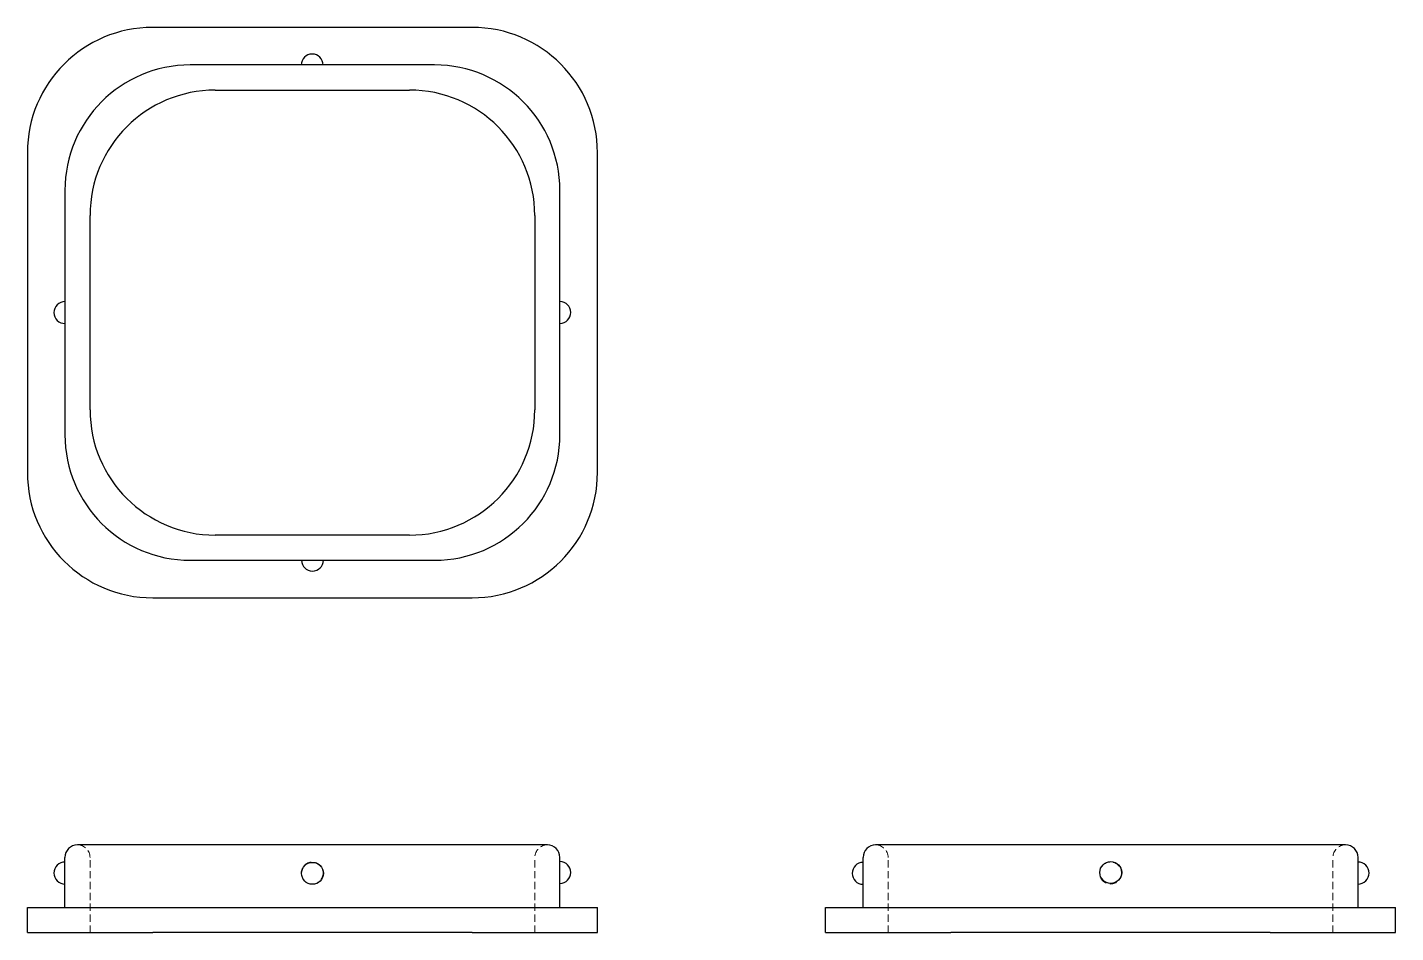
# Model space of a CAD drawing. Header units: millimetres. Extents: x 33 to 273, y 49 to 208.
import ezdxf

# ---------------------------------------------------------------- set-up
doc = ezdxf.new("R2010")
doc.units = ezdxf.units.MM
doc.linetypes.add('HIDDEN', pattern=[1.905, 1.27, -0.635])

msp = doc.modelspace()

# ---------------------------------------------------------------- linework, layer by layer
at = {"color": 7, "linetype": 'Continuous', "lineweight": 25}
for p, q in [((111.02, 208), (54.98, 208)), ((104.43, 201.41), (61.57, 201.41)), ((65.97, 197.01), (100.03, 197.01)), ((33, 186.02), (33, 129.98)), ((133, 129.98), (133, 186.02)), ((39.59, 179.43), (39.59, 136.57)), ((126.41, 136.57), (126.41, 179.43)), ((43.99, 140.97), (43.99, 175.03)), ((122.01, 175.03), (122.01, 140.97)), ((100.03, 118.99), (65.97, 118.99)), ((61.57, 114.59), (104.43, 114.59)), ((54.98, 108), (111.02, 108)), ((39.59, 53.7), (39.59, 62.49)), ((61.57, 64.69), (41.79, 64.69)), ((65.97, 64.69), (61.57, 64.69)), ((100.03, 64.69), (65.97, 64.69)), ((104.43, 64.69), (100.03, 64.69)), ((124.21, 64.69), (104.43, 64.69)), ((126.41, 53.7), (126.41, 62.49)), ((179.59, 53.7), (179.59, 62.49)), ((201.57, 64.69), (181.79, 64.69)), ((205.97, 64.69), (201.57, 64.69)), ((240.03, 64.69), (205.97, 64.69)), ((244.43, 64.69), (240.03, 64.69)), ((264.21, 64.69), (244.43, 64.69)), ((266.41, 53.7), (266.41, 62.49)), ((33, 49.31), (33, 53.7)), ((33, 53.7), (54.98, 53.7)), ((54.98, 53.7), (111.02, 53.7)), ((111.02, 53.7), (133, 53.7)), ((133, 49.31), (133, 53.7)), ((173, 49.31), (173, 53.7)), ((173, 53.7), (194.98, 53.7)), ((194.98, 53.7), (251.02, 53.7)), ((251.02, 53.7), (273, 53.7)), ((273, 49.31), (273, 53.7)), ((33, 49.31), (54.98, 49.31)), ((111.02, 49.31), (54.98, 49.31)), ((111.02, 49.31), (133, 49.31)), ((173, 49.31), (194.98, 49.31)), ((251.02, 49.31), (194.98, 49.31)), ((251.02, 49.31), (273, 49.31))]:
    msp.add_line(p, q, dxfattribs=at)
at = {"color": 7, "linetype": 'HIDDEN', "lineweight": 18}
for p, q in [((43.99, 49.31), (43.99, 62.49)), ((122.01, 49.31), (122.01, 62.49)), ((183.99, 49.31), (183.99, 62.49)), ((262.01, 49.31), (262.01, 62.49))]:
    msp.add_line(p, q, dxfattribs=at)
for centre in [(82.96, 59.75), (223, 59.75)]:
    msp.add_circle(centre, 1.92, dxfattribs=at)
at = {"color": 7, "linetype": 'Continuous', "lineweight": 25}
for centre in [(83, 59.7), (223.03, 59.84)]:
    msp.add_circle(centre, 1.92, dxfattribs=at)
for centre, radius, start, end in [((54.98, 186.02), 21.98, 90, 180), ((111.02, 186.02), 21.98, 0, 90), ((82.96, 201.41), 1.92, 0.0464, 179.9536), ((61.57, 179.43), 21.98, 90, 180), ((104.43, 179.43), 21.98, 0, 90), ((65.97, 175.03), 21.98, 90, 180), ((100.03, 175.03), 21.98, 0, 90), ((39.59, 158), 1.92, 90, 270), ((126.41, 158.03), 1.92, 270, 90), ((65.97, 140.97), 21.98, 180, 270), ((100.03, 140.97), 21.98, 270, 0), ((61.57, 136.57), 21.98, 180, 270), ((104.43, 136.57), 21.98, 270, 0), ((54.98, 129.98), 21.98, 180, 270), ((111.02, 129.98), 21.98, 270, 0), ((83, 114.59), 1.92, 180, 270), ((83, 114.59), 1.92, 270, 0), ((41.79, 62.49), 2.2, 90, 180), ((124.21, 62.49), 2.2, 0, 90), ((181.79, 62.49), 2.2, 90, 180), ((264.21, 62.49), 2.2, 0, 90), ((39.59, 59.75), 1.92, 90, 270), ((126.41, 59.84), 1.92, 0, 90), ((179.59, 59.7), 1.92, 90, 270), ((266.41, 59.75), 1.92, 0, 89.9536), ((126.41, 59.84), 1.92, 270, 0), ((266.41, 59.75), 1.92, 270.0464, 0)]:
    msp.add_arc(centre, radius, start, end, dxfattribs=at)
at = {"color": 7, "linetype": 'HIDDEN', "lineweight": 18}
for centre, start, end in [((41.79, 62.49), 0, 90), ((124.21, 62.49), 90, 180), ((181.79, 62.49), 0, 90), ((264.21, 62.49), 90, 180)]:
    msp.add_arc(centre, 2.2, start, end, dxfattribs=at)

doc.saveas('drawing.dxf')
